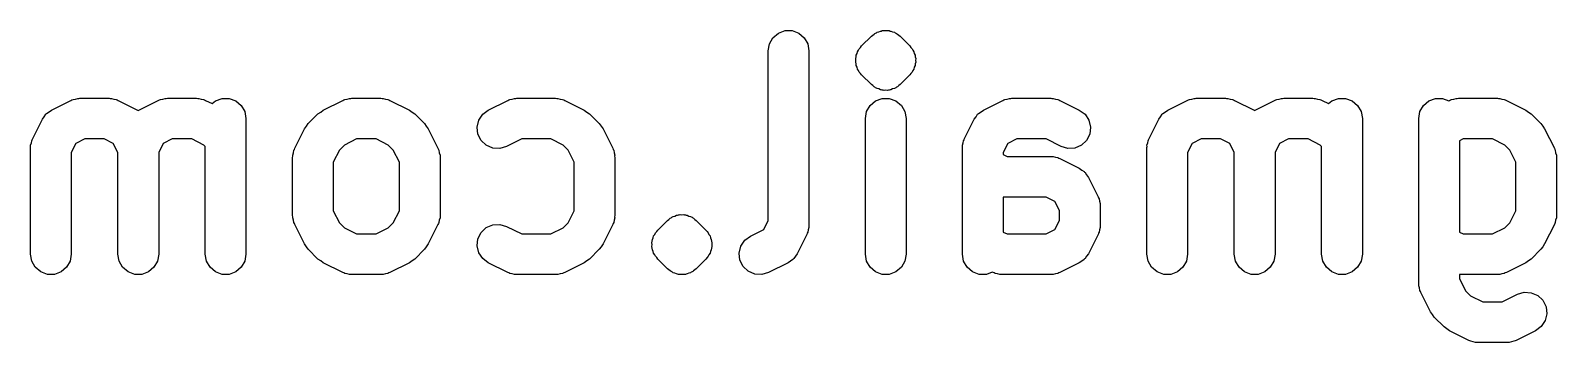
# Model space of a CAD drawing. Extents: x 120.3 to 208.4, y -129.6 to -54.3.
# Drawn here: x 156.16 to 167.38, y -105.15 to -102.85 of the extents above; entities that cross this region are included whole.
import ezdxf

# ---------------------------------------------------------------- set-up
doc = ezdxf.new("R2010")
doc.units = 0
doc.header["$MEASUREMENT"] = 0
doc.layers.add('BLACK', color=7, linetype='CONTINUOUS')

msp = doc.modelspace()

# ---------------------------------------------------------------- linework, layer by layer
at = {"layer": 'Black'}
for p, q in [((161.585, -103.001), (161.594, -102.95)), ((161.594, -102.95), (161.62, -102.905)), ((161.62, -102.905), (161.66, -102.871)), ((161.66, -102.871), (161.709, -102.853)), ((161.709, -102.853), (161.761, -102.853)), ((161.761, -102.853), (161.81, -102.871)), ((161.81, -102.871), (161.85, -102.905)), ((161.85, -102.905), (161.876, -102.95)), ((161.876, -102.95), (161.885, -103.001)), ((162.272, -102.966), (162.344, -102.895)), ((162.344, -102.895), (162.354, -102.887)), ((162.354, -102.887), (162.364, -102.878)), ((162.364, -102.878), (162.37, -102.875)), ((162.37, -102.875), (162.375, -102.871)), ((162.375, -102.871), (162.381, -102.869)), ((162.381, -102.869), (162.386, -102.865)), ((162.386, -102.865), (162.399, -102.862)), ((162.399, -102.862), (162.411, -102.856)), ((162.411, -102.856), (162.417, -102.856)), ((162.417, -102.856), (162.424, -102.853)), ((162.424, -102.853), (162.43, -102.853)), ((162.43, -102.853), (162.437, -102.852)), ((162.437, -102.852), (162.45, -102.853)), ((162.45, -102.853), (162.463, -102.852)), ((162.463, -102.852), (162.469, -102.853)), ((162.469, -102.853), (162.476, -102.853)), ((162.476, -102.853), (162.482, -102.856)), ((162.482, -102.856), (162.488, -102.856)), ((162.488, -102.856), (162.5, -102.862)), ((162.5, -102.862), (162.513, -102.865)), ((162.513, -102.865), (162.518, -102.869)), ((162.518, -102.869), (162.525, -102.871)), ((162.525, -102.871), (162.53, -102.875)), ((162.53, -102.875), (162.536, -102.878)), ((162.536, -102.878), (162.545, -102.887)), ((162.545, -102.887), (162.556, -102.895)), ((162.556, -102.895), (162.627, -102.966)), ((161.585, -104.251), (161.585, -103.001)), ((161.885, -103.001), (161.885, -104.287)), ((162.229, -103.059), (162.232, -103.047)), ((162.23, -103.072), (162.229, -103.059)), ((162.229, -103.086), (162.23, -103.072)), ((162.232, -103.047), (162.233, -103.034)), ((162.233, -103.034), (162.239, -103.022)), ((162.239, -103.022), (162.242, -103.009)), ((162.242, -103.009), (162.25, -102.998)), ((162.25, -102.998), (162.255, -102.986)), ((162.255, -102.986), (162.265, -102.977)), ((162.265, -102.977), (162.272, -102.966)), ((162.627, -102.966), (162.635, -102.977)), ((162.635, -102.977), (162.644, -102.986)), ((162.644, -102.986), (162.649, -102.998)), ((162.649, -102.998), (162.657, -103.009)), ((162.657, -103.009), (162.66, -103.022)), ((162.66, -103.022), (162.666, -103.034)), ((162.666, -103.034), (162.667, -103.047)), ((162.667, -103.047), (162.671, -103.059)), ((162.671, -103.059), (162.669, -103.072)), ((162.669, -103.072), (162.671, -103.086)), ((162.232, -103.098), (162.229, -103.086)), ((162.233, -103.111), (162.232, -103.098)), ((162.239, -103.123), (162.233, -103.111)), ((162.242, -103.136), (162.239, -103.123)), ((162.25, -103.147), (162.242, -103.136)), ((162.255, -103.159), (162.25, -103.147)), ((162.265, -103.168), (162.255, -103.159)), ((162.272, -103.179), (162.265, -103.168)), ((162.344, -103.25), (162.272, -103.179)), ((162.627, -103.179), (162.556, -103.25)), ((162.635, -103.168), (162.627, -103.179)), ((162.644, -103.159), (162.635, -103.168)), ((162.649, -103.147), (162.644, -103.159)), ((162.657, -103.136), (162.649, -103.147)), ((162.66, -103.123), (162.657, -103.136)), ((162.666, -103.111), (162.66, -103.123)), ((162.667, -103.098), (162.666, -103.111)), ((162.671, -103.086), (162.667, -103.098)), ((162.354, -103.258), (162.344, -103.25)), ((162.364, -103.267), (162.354, -103.258)), ((162.37, -103.27), (162.364, -103.267)), ((162.375, -103.274), (162.37, -103.27)), ((162.381, -103.276), (162.375, -103.274)), ((162.386, -103.28), (162.381, -103.276)), ((162.399, -103.283), (162.386, -103.28)), ((162.411, -103.289), (162.399, -103.283)), ((162.417, -103.289), (162.411, -103.289)), ((162.424, -103.292), (162.417, -103.289)), ((162.43, -103.292), (162.424, -103.292)), ((162.437, -103.293), (162.43, -103.292)), ((162.45, -103.292), (162.437, -103.293)), ((162.463, -103.293), (162.45, -103.292)), ((162.469, -103.292), (162.463, -103.293)), ((162.476, -103.292), (162.469, -103.292)), ((162.482, -103.289), (162.476, -103.292)), ((162.488, -103.289), (162.482, -103.289)), ((162.5, -103.283), (162.488, -103.289)), ((162.513, -103.28), (162.5, -103.283)), ((162.518, -103.276), (162.513, -103.28)), ((162.525, -103.274), (162.518, -103.276)), ((162.53, -103.27), (162.525, -103.274)), ((162.536, -103.267), (162.53, -103.27)), ((162.545, -103.258), (162.536, -103.267)), ((162.556, -103.25), (162.545, -103.258)), ((156.311, -103.438), (156.454, -103.367)), ((156.454, -103.367), (156.462, -103.364)), ((156.462, -103.364), (156.47, -103.36)), ((156.47, -103.36), (156.487, -103.357)), ((156.487, -103.357), (156.504, -103.352)), ((156.504, -103.352), (156.513, -103.353)), ((156.513, -103.353), (156.521, -103.351)), ((156.521, -103.351), (156.735, -103.351)), ((156.735, -103.351), (156.744, -103.353)), ((156.744, -103.353), (156.753, -103.352)), ((156.753, -103.352), (156.769, -103.357)), ((156.769, -103.357), (156.787, -103.36)), ((156.787, -103.36), (156.794, -103.364)), ((156.794, -103.364), (156.802, -103.367)), ((156.802, -103.367), (156.945, -103.438)), ((156.954, -103.438), (157.097, -103.367)), ((157.097, -103.367), (157.105, -103.364)), ((157.105, -103.364), (157.113, -103.36)), ((157.113, -103.36), (157.13, -103.357)), ((157.13, -103.357), (157.147, -103.352)), ((157.147, -103.352), (157.155, -103.353)), ((157.155, -103.353), (157.164, -103.351)), ((157.164, -103.351), (157.378, -103.351)), ((157.378, -103.351), (157.387, -103.353)), ((157.387, -103.353), (157.395, -103.352)), ((157.395, -103.352), (157.412, -103.357)), ((157.412, -103.357), (157.43, -103.36)), ((157.43, -103.36), (157.437, -103.364)), ((157.437, -103.364), (157.445, -103.367)), ((157.445, -103.367), (157.494, -103.391)), ((157.494, -103.391), (157.517, -103.371)), ((157.517, -103.371), (157.566, -103.353)), ((157.566, -103.353), (157.619, -103.353)), ((157.619, -103.353), (157.667, -103.371)), ((157.667, -103.371), (157.707, -103.405)), ((157.707, -103.405), (157.733, -103.45)), ((158.311, -103.438), (158.454, -103.367)), ((158.454, -103.367), (158.462, -103.364)), ((158.462, -103.364), (158.47, -103.36)), ((158.47, -103.36), (158.487, -103.357)), ((158.487, -103.357), (158.504, -103.352)), ((158.504, -103.352), (158.513, -103.353)), ((158.513, -103.353), (158.521, -103.351)), ((158.521, -103.351), (158.735, -103.351)), ((158.735, -103.351), (158.744, -103.353)), ((158.744, -103.353), (158.753, -103.352)), ((158.753, -103.352), (158.769, -103.357)), ((158.769, -103.357), (158.787, -103.36)), ((158.787, -103.36), (158.794, -103.364)), ((158.794, -103.364), (158.802, -103.367)), ((158.802, -103.367), (158.945, -103.438)), ((159.525, -103.438), (159.668, -103.367)), ((159.668, -103.367), (159.677, -103.364)), ((159.677, -103.364), (159.684, -103.36)), ((159.684, -103.36), (159.701, -103.357)), ((159.701, -103.357), (159.718, -103.352)), ((159.718, -103.352), (159.727, -103.353)), ((159.727, -103.353), (159.735, -103.351)), ((159.735, -103.351), (160.021, -103.351)), ((160.021, -103.351), (160.03, -103.353)), ((160.03, -103.353), (160.038, -103.352)), ((160.038, -103.352), (160.055, -103.357)), ((160.055, -103.357), (160.072, -103.36)), ((160.072, -103.36), (160.08, -103.364)), ((160.08, -103.364), (160.088, -103.367)), ((160.088, -103.367), (160.231, -103.438)), ((162.309, -103.45), (162.335, -103.405)), ((162.335, -103.405), (162.375, -103.371)), ((162.375, -103.371), (162.424, -103.353)), ((162.424, -103.353), (162.476, -103.353)), ((162.476, -103.353), (162.525, -103.371)), ((162.525, -103.371), (162.565, -103.405)), ((162.565, -103.405), (162.591, -103.45)), ((163.168, -103.438), (163.311, -103.367)), ((163.311, -103.367), (163.319, -103.364)), ((163.319, -103.364), (163.327, -103.36)), ((163.327, -103.36), (163.344, -103.357)), ((163.344, -103.357), (163.361, -103.352)), ((163.361, -103.352), (163.37, -103.353)), ((163.37, -103.353), (163.378, -103.351)), ((163.378, -103.351), (163.664, -103.351)), ((163.664, -103.351), (163.672, -103.353)), ((163.672, -103.353), (163.681, -103.352)), ((163.681, -103.352), (163.698, -103.357)), ((163.698, -103.357), (163.715, -103.36)), ((163.715, -103.36), (163.723, -103.364)), ((163.723, -103.364), (163.731, -103.367)), ((163.731, -103.367), (163.874, -103.438)), ((164.525, -103.438), (164.668, -103.367)), ((164.668, -103.367), (164.677, -103.364)), ((164.677, -103.364), (164.684, -103.36)), ((164.684, -103.36), (164.701, -103.357)), ((164.701, -103.357), (164.718, -103.352)), ((164.718, -103.352), (164.727, -103.353)), ((164.727, -103.353), (164.735, -103.351)), ((164.735, -103.351), (164.95, -103.351)), ((164.95, -103.351), (164.958, -103.353)), ((164.958, -103.353), (164.967, -103.352)), ((164.967, -103.352), (164.984, -103.357)), ((164.984, -103.357), (165.001, -103.36)), ((165.001, -103.36), (165.008, -103.364)), ((165.008, -103.364), (165.017, -103.367)), ((165.017, -103.367), (165.16, -103.438)), ((165.168, -103.438), (165.311, -103.367)), ((165.311, -103.367), (165.319, -103.364)), ((165.319, -103.364), (165.327, -103.36)), ((165.327, -103.36), (165.344, -103.357)), ((165.344, -103.357), (165.361, -103.352)), ((165.361, -103.352), (165.37, -103.353)), ((165.37, -103.353), (165.378, -103.351)), ((165.378, -103.351), (165.592, -103.351)), ((165.592, -103.351), (165.601, -103.353)), ((165.601, -103.353), (165.61, -103.352)), ((165.61, -103.352), (165.626, -103.357)), ((165.626, -103.357), (165.644, -103.36)), ((165.644, -103.36), (165.651, -103.364)), ((165.651, -103.364), (165.66, -103.367)), ((165.66, -103.367), (165.708, -103.391)), ((165.708, -103.391), (165.732, -103.371)), ((165.732, -103.371), (165.781, -103.353)), ((165.781, -103.353), (165.833, -103.353)), ((165.833, -103.353), (165.882, -103.371)), ((165.882, -103.371), (165.922, -103.405)), ((165.922, -103.405), (165.948, -103.45)), ((166.38, -103.45), (166.406, -103.405)), ((166.406, -103.405), (166.446, -103.371)), ((166.446, -103.371), (166.495, -103.353)), ((166.495, -103.353), (166.547, -103.353)), ((166.547, -103.353), (166.592, -103.37)), ((166.592, -103.37), (166.597, -103.367)), ((166.597, -103.367), (166.605, -103.364)), ((166.605, -103.364), (166.613, -103.36)), ((166.613, -103.36), (166.63, -103.357)), ((166.63, -103.357), (166.647, -103.352)), ((166.647, -103.352), (166.655, -103.353)), ((166.655, -103.353), (166.664, -103.351)), ((166.664, -103.351), (166.95, -103.351)), ((166.95, -103.351), (166.958, -103.353)), ((166.958, -103.353), (166.967, -103.352)), ((166.967, -103.352), (166.984, -103.357)), ((166.984, -103.357), (167.001, -103.36)), ((167.001, -103.36), (167.008, -103.364)), ((167.008, -103.364), (167.017, -103.367)), ((167.017, -103.367), (167.16, -103.438)), ((156.173, -103.648), (156.244, -103.505)), ((156.244, -103.505), (156.257, -103.488)), ((156.257, -103.488), (156.269, -103.469)), ((156.269, -103.469), (156.273, -103.467)), ((156.273, -103.467), (156.275, -103.464)), ((156.275, -103.464), (156.293, -103.451)), ((156.293, -103.451), (156.311, -103.438)), ((156.945, -103.438), (156.95, -103.442)), ((156.95, -103.442), (156.954, -103.438)), ((157.733, -103.45), (157.742, -103.501)), ((157.742, -103.501), (157.742, -104.501)), ((158.201, -103.538), (158.272, -103.466)), ((158.272, -103.466), (158.292, -103.453)), ((158.292, -103.453), (158.311, -103.438)), ((158.945, -103.438), (158.965, -103.453)), ((158.965, -103.453), (158.984, -103.466)), ((158.984, -103.466), (159.056, -103.538)), ((159.443, -103.564), (159.455, -103.513)), ((159.455, -103.513), (159.484, -103.469)), ((159.484, -103.469), (159.525, -103.438)), ((160.231, -103.438), (160.25, -103.453)), ((160.25, -103.453), (160.27, -103.466)), ((160.27, -103.466), (160.341, -103.538)), ((162.3, -103.501), (162.309, -103.45)), ((162.3, -104.501), (162.3, -103.501)), ((162.591, -103.45), (162.6, -103.501)), ((162.6, -103.501), (162.6, -104.501)), ((163.03, -103.648), (163.101, -103.505)), ((163.101, -103.505), (163.114, -103.488)), ((163.114, -103.488), (163.126, -103.469)), ((163.126, -103.469), (163.13, -103.467)), ((163.13, -103.467), (163.132, -103.464)), ((163.132, -103.464), (163.151, -103.451)), ((163.151, -103.451), (163.168, -103.438)), ((163.874, -103.438), (163.916, -103.469)), ((163.916, -103.469), (163.944, -103.513)), ((163.944, -103.513), (163.957, -103.564)), ((164.387, -103.648), (164.458, -103.505)), ((164.458, -103.505), (164.471, -103.488)), ((164.471, -103.488), (164.484, -103.469)), ((164.484, -103.469), (164.487, -103.467)), ((164.487, -103.467), (164.489, -103.464)), ((164.489, -103.464), (164.508, -103.451)), ((164.508, -103.451), (164.525, -103.438)), ((165.16, -103.438), (165.164, -103.442)), ((165.164, -103.442), (165.168, -103.438)), ((165.948, -103.45), (165.957, -103.501)), ((165.957, -103.501), (165.957, -104.501)), ((166.371, -103.501), (166.38, -103.45)), ((166.371, -104.715), (166.371, -103.501)), ((167.16, -103.438), (167.179, -103.453)), ((167.179, -103.453), (167.199, -103.466)), ((167.199, -103.466), (167.27, -103.538)), ((158.101, -103.72), (158.173, -103.577)), ((158.173, -103.577), (158.187, -103.558)), ((158.187, -103.558), (158.201, -103.538)), ((159.056, -103.538), (159.069, -103.558)), ((159.069, -103.558), (159.084, -103.577)), ((159.084, -103.577), (159.155, -103.72)), ((159.449, -103.615), (159.443, -103.564)), ((159.472, -103.662), (159.449, -103.615)), ((160.341, -103.538), (160.355, -103.558)), ((160.355, -103.558), (160.37, -103.577)), ((160.37, -103.577), (160.441, -103.72)), ((163.951, -103.615), (163.927, -103.662)), ((163.957, -103.564), (163.951, -103.615)), ((167.27, -103.538), (167.284, -103.558)), ((167.284, -103.558), (167.298, -103.577)), ((167.298, -103.577), (167.37, -103.72)), ((156.157, -103.715), (156.158, -103.707)), ((156.157, -104.501), (156.157, -103.715)), ((156.158, -103.698), (156.163, -103.681)), ((156.158, -103.707), (156.158, -103.698)), ((156.163, -103.681), (156.166, -103.664)), ((156.166, -103.664), (156.17, -103.657)), ((156.17, -103.657), (156.173, -103.648)), ((156.49, -103.684), (156.457, -103.751)), ((156.556, -103.651), (156.49, -103.684)), ((156.7, -103.651), (156.556, -103.651)), ((156.766, -103.684), (156.7, -103.651)), ((156.8, -103.751), (156.766, -103.684)), ((157.133, -103.684), (157.1, -103.751)), ((157.199, -103.651), (157.133, -103.684)), ((157.343, -103.651), (157.199, -103.651)), ((157.432, -103.696), (157.343, -103.651)), ((157.442, -103.706), (157.432, -103.696)), ((157.442, -104.501), (157.442, -103.706)), ((158.091, -103.753), (158.094, -103.735)), ((158.094, -103.735), (158.099, -103.728)), ((158.099, -103.728), (158.101, -103.72)), ((158.43, -103.733), (158.385, -103.822)), ((158.467, -103.696), (158.43, -103.733)), ((158.556, -103.651), (158.467, -103.696)), ((158.7, -103.651), (158.556, -103.651)), ((158.789, -103.696), (158.7, -103.651)), ((158.826, -103.733), (158.789, -103.696)), ((158.871, -103.822), (158.826, -103.733)), ((159.155, -103.72), (159.158, -103.728)), ((159.158, -103.728), (159.162, -103.735)), ((159.162, -103.735), (159.165, -103.753)), ((159.51, -103.698), (159.472, -103.662)), ((159.558, -103.718), (159.51, -103.698)), ((159.61, -103.722), (159.558, -103.718)), ((159.66, -103.707), (159.61, -103.722)), ((159.771, -103.651), (159.66, -103.707)), ((159.986, -103.651), (159.771, -103.651)), ((160.075, -103.696), (159.986, -103.651)), ((160.112, -103.733), (160.075, -103.696)), ((160.157, -103.822), (160.112, -103.733)), ((160.441, -103.72), (160.443, -103.728)), ((160.443, -103.728), (160.448, -103.735)), ((160.448, -103.735), (160.451, -103.753)), ((163.014, -103.715), (163.015, -103.707)), ((163.014, -104.501), (163.014, -103.715)), ((163.015, -103.698), (163.02, -103.681)), ((163.015, -103.707), (163.015, -103.698)), ((163.02, -103.681), (163.023, -103.664)), ((163.023, -103.664), (163.027, -103.657)), ((163.027, -103.657), (163.03, -103.648)), ((163.347, -103.684), (163.314, -103.751)), ((163.414, -103.651), (163.347, -103.684)), ((163.629, -103.651), (163.414, -103.651)), ((163.74, -103.707), (163.629, -103.651)), ((163.79, -103.722), (163.74, -103.707)), ((163.842, -103.718), (163.79, -103.722)), ((163.889, -103.698), (163.842, -103.718)), ((163.927, -103.662), (163.889, -103.698)), ((164.371, -103.715), (164.373, -103.707)), ((164.371, -104.501), (164.371, -103.715)), ((164.372, -103.698), (164.377, -103.681)), ((164.373, -103.707), (164.372, -103.698)), ((164.377, -103.681), (164.38, -103.664)), ((164.38, -103.664), (164.384, -103.657)), ((164.384, -103.657), (164.387, -103.648)), ((164.704, -103.684), (164.671, -103.751)), ((164.771, -103.651), (164.704, -103.684)), ((164.914, -103.651), (164.771, -103.651)), ((164.981, -103.684), (164.914, -103.651)), ((165.014, -103.751), (164.981, -103.684)), ((165.347, -103.684), (165.314, -103.751)), ((165.414, -103.651), (165.347, -103.684)), ((165.557, -103.651), (165.414, -103.651)), ((165.647, -103.696), (165.557, -103.651)), ((165.657, -103.706), (165.647, -103.696)), ((165.657, -104.501), (165.657, -103.706)), ((166.699, -103.651), (166.671, -103.665)), ((166.671, -103.665), (166.671, -104.337)), ((166.914, -103.651), (166.699, -103.651)), ((167.004, -103.696), (166.914, -103.651)), ((167.041, -103.733), (167.004, -103.696)), ((167.085, -103.822), (167.041, -103.733)), ((167.37, -103.72), (167.372, -103.728)), ((167.372, -103.728), (167.376, -103.735)), ((167.376, -103.735), (167.379, -103.753)), ((156.457, -103.751), (156.457, -104.501)), ((156.8, -104.501), (156.8, -103.751)), ((157.1, -103.751), (157.1, -104.501)), ((158.085, -103.787), (158.087, -103.778)), ((158.085, -104.215), (158.085, -103.787)), ((158.086, -103.77), (158.091, -103.753)), ((158.087, -103.778), (158.086, -103.77)), ((158.385, -103.822), (158.385, -104.18)), ((158.871, -104.18), (158.871, -103.822)), ((159.165, -103.753), (159.17, -103.77)), ((159.17, -103.77), (159.17, -103.778)), ((159.17, -103.778), (159.171, -103.787)), ((159.171, -103.787), (159.171, -104.215)), ((160.157, -104.18), (160.157, -103.822)), ((160.451, -103.753), (160.456, -103.77)), ((160.456, -103.77), (160.455, -103.778)), ((160.455, -103.778), (160.457, -103.787)), ((160.457, -103.787), (160.457, -104.215)), ((163.314, -103.751), (163.314, -103.766)), ((163.314, -103.766), (163.342, -103.78)), ((163.342, -103.78), (163.664, -103.78)), ((163.664, -103.78), (163.672, -103.781)), ((163.672, -103.781), (163.681, -103.781)), ((163.681, -103.781), (163.698, -103.786)), ((163.698, -103.786), (163.715, -103.789)), ((163.715, -103.789), (163.723, -103.793)), ((163.723, -103.793), (163.731, -103.795)), ((163.731, -103.795), (163.874, -103.867)), ((164.671, -103.751), (164.671, -104.501)), ((165.014, -104.501), (165.014, -103.751)), ((165.314, -103.751), (165.314, -104.501)), ((167.085, -104.18), (167.085, -103.822)), ((167.379, -103.753), (167.384, -103.77)), ((167.384, -103.77), (167.384, -103.778)), ((167.384, -103.778), (167.385, -103.787)), ((167.385, -103.787), (167.385, -104.215)), ((163.874, -103.867), (163.892, -103.88)), ((163.892, -103.88), (163.91, -103.892)), ((163.91, -103.892), (163.912, -103.895)), ((163.912, -103.895), (163.916, -103.898)), ((163.916, -103.898), (163.928, -103.916)), ((163.928, -103.916), (163.941, -103.934)), ((163.941, -103.934), (164.012, -104.077)), ((163.314, -104.08), (163.314, -104.337)), ((163.629, -104.08), (163.314, -104.08)), ((163.695, -104.113), (163.629, -104.08)), ((164.012, -104.077), (164.015, -104.085)), ((158.385, -104.18), (158.43, -104.269)), ((158.826, -104.269), (158.871, -104.18)), ((160.112, -104.269), (160.157, -104.18)), ((163.728, -104.179), (163.695, -104.113)), ((163.728, -104.251), (163.728, -104.179)), ((164.015, -104.085), (164.019, -104.093)), ((164.019, -104.093), (164.022, -104.11)), ((164.022, -104.11), (164.027, -104.127)), ((164.027, -104.127), (164.027, -104.135)), ((164.027, -104.135), (164.028, -104.144)), ((164.028, -104.144), (164.028, -104.287)), ((167.041, -104.269), (167.085, -104.18)), ((158.087, -104.224), (158.085, -104.215)), ((158.086, -104.233), (158.087, -104.224)), ((158.091, -104.249), (158.086, -104.233)), ((158.094, -104.267), (158.091, -104.249)), ((158.099, -104.274), (158.094, -104.267)), ((158.101, -104.282), (158.099, -104.274)), ((158.173, -104.425), (158.101, -104.282)), ((158.43, -104.269), (158.467, -104.306)), ((158.467, -104.306), (158.556, -104.351)), ((158.7, -104.351), (158.789, -104.306)), ((158.789, -104.306), (158.826, -104.269)), ((159.155, -104.282), (159.084, -104.425)), ((159.158, -104.274), (159.155, -104.282)), ((159.162, -104.267), (159.158, -104.274)), ((159.165, -104.249), (159.162, -104.267)), ((159.17, -104.233), (159.165, -104.249)), ((159.171, -104.215), (159.17, -104.224)), ((159.17, -104.224), (159.17, -104.233)), ((159.472, -104.34), (159.51, -104.304)), ((159.51, -104.304), (159.558, -104.284)), ((159.558, -104.284), (159.61, -104.281)), ((159.61, -104.281), (159.66, -104.295)), ((159.66, -104.295), (159.771, -104.351)), ((159.986, -104.351), (160.075, -104.306)), ((160.075, -104.306), (160.112, -104.269)), ((160.441, -104.282), (160.37, -104.425)), ((160.443, -104.274), (160.441, -104.282)), ((160.448, -104.267), (160.443, -104.274)), ((160.451, -104.249), (160.448, -104.267)), ((160.456, -104.233), (160.451, -104.249)), ((160.457, -104.215), (160.455, -104.224)), ((160.455, -104.224), (160.456, -104.233)), ((160.772, -104.324), (160.844, -104.252)), ((160.844, -104.252), (160.854, -104.245)), ((160.854, -104.245), (160.864, -104.235)), ((160.864, -104.235), (160.87, -104.233)), ((160.87, -104.233), (160.875, -104.228)), ((160.875, -104.228), (160.881, -104.226)), ((160.881, -104.226), (160.886, -104.222)), ((160.886, -104.222), (160.899, -104.219)), ((160.899, -104.219), (160.911, -104.213)), ((160.911, -104.213), (160.917, -104.213)), ((160.917, -104.213), (160.924, -104.21)), ((160.924, -104.21), (160.93, -104.21)), ((160.93, -104.21), (160.937, -104.209)), ((160.937, -104.209), (160.95, -104.21)), ((160.95, -104.21), (160.963, -104.209)), ((160.963, -104.209), (160.969, -104.21)), ((160.969, -104.21), (160.976, -104.21)), ((160.976, -104.21), (160.982, -104.213)), ((160.982, -104.213), (160.988, -104.213)), ((160.988, -104.213), (161, -104.219)), ((161, -104.219), (161.013, -104.222)), ((161.013, -104.222), (161.018, -104.226)), ((161.018, -104.226), (161.025, -104.228)), ((161.025, -104.228), (161.03, -104.233)), ((161.03, -104.233), (161.036, -104.235)), ((161.036, -104.235), (161.045, -104.245)), ((161.045, -104.245), (161.056, -104.252)), ((161.056, -104.252), (161.127, -104.324)), ((161.552, -104.318), (161.585, -104.251)), ((161.884, -104.304), (161.879, -104.321)), ((161.885, -104.287), (161.884, -104.295)), ((161.884, -104.295), (161.884, -104.304)), ((163.695, -104.318), (163.728, -104.251)), ((164.027, -104.304), (164.022, -104.321)), ((164.028, -104.287), (164.027, -104.295)), ((164.027, -104.295), (164.027, -104.304)), ((166.914, -104.351), (167.004, -104.306)), ((167.004, -104.306), (167.041, -104.269)), ((167.37, -104.282), (167.298, -104.425)), ((167.372, -104.274), (167.37, -104.282)), ((167.376, -104.267), (167.372, -104.274)), ((167.379, -104.249), (167.376, -104.267)), ((167.384, -104.233), (167.379, -104.249)), ((167.385, -104.215), (167.384, -104.224)), ((167.384, -104.224), (167.384, -104.233)), ((158.556, -104.351), (158.7, -104.351)), ((159.443, -104.439), (159.449, -104.387)), ((159.449, -104.387), (159.472, -104.34)), ((159.771, -104.351), (159.986, -104.351)), ((160.729, -104.417), (160.732, -104.404)), ((160.73, -104.43), (160.729, -104.417)), ((160.732, -104.404), (160.733, -104.391)), ((160.733, -104.391), (160.739, -104.379)), ((160.739, -104.379), (160.742, -104.366)), ((160.742, -104.366), (160.75, -104.356)), ((160.75, -104.356), (160.755, -104.344)), ((160.755, -104.344), (160.765, -104.334)), ((160.765, -104.334), (160.772, -104.324)), ((161.127, -104.324), (161.135, -104.334)), ((161.135, -104.334), (161.144, -104.344)), ((161.144, -104.344), (161.149, -104.355)), ((161.149, -104.355), (161.157, -104.366)), ((161.157, -104.366), (161.16, -104.379)), ((161.16, -104.379), (161.166, -104.391)), ((161.166, -104.391), (161.167, -104.404)), ((161.167, -104.404), (161.171, -104.417)), ((161.171, -104.417), (161.169, -104.43)), ((161.383, -104.441), (161.412, -104.398)), ((161.412, -104.398), (161.454, -104.367)), ((161.454, -104.367), (161.552, -104.318)), ((161.87, -104.354), (161.798, -104.497)), ((161.872, -104.346), (161.87, -104.354)), ((161.876, -104.338), (161.872, -104.346)), ((161.879, -104.321), (161.876, -104.338)), ((163.314, -104.337), (163.342, -104.351)), ((163.342, -104.351), (163.629, -104.351)), ((163.629, -104.351), (163.695, -104.318)), ((164.012, -104.354), (163.941, -104.497)), ((164.015, -104.346), (164.012, -104.354)), ((164.019, -104.338), (164.015, -104.346)), ((164.022, -104.321), (164.019, -104.338)), ((166.671, -104.337), (166.699, -104.351)), ((166.699, -104.351), (166.914, -104.351)), ((156.166, -104.552), (156.157, -104.501)), ((156.457, -104.501), (156.448, -104.552)), ((156.809, -104.552), (156.8, -104.501)), ((157.1, -104.501), (157.091, -104.552)), ((157.452, -104.552), (157.442, -104.501)), ((157.742, -104.501), (157.733, -104.552)), ((158.187, -104.445), (158.173, -104.425)), ((158.201, -104.464), (158.187, -104.445)), ((158.272, -104.536), (158.201, -104.464)), ((159.056, -104.464), (158.984, -104.536)), ((159.069, -104.445), (159.056, -104.464)), ((159.084, -104.425), (159.069, -104.445)), ((159.455, -104.489), (159.443, -104.439)), ((159.484, -104.533), (159.455, -104.489)), ((160.341, -104.464), (160.27, -104.536)), ((160.355, -104.445), (160.341, -104.464)), ((160.37, -104.425), (160.355, -104.445)), ((160.729, -104.443), (160.73, -104.43)), ((160.732, -104.455), (160.729, -104.443)), ((160.733, -104.468), (160.732, -104.455)), ((160.739, -104.48), (160.733, -104.468)), ((160.742, -104.493), (160.739, -104.48)), ((160.75, -104.504), (160.742, -104.493)), ((160.755, -104.516), (160.75, -104.504)), ((160.765, -104.525), (160.755, -104.516)), ((160.772, -104.536), (160.765, -104.525)), ((161.135, -104.525), (161.127, -104.536)), ((161.144, -104.516), (161.135, -104.525)), ((161.149, -104.504), (161.144, -104.516)), ((161.157, -104.493), (161.149, -104.504)), ((161.16, -104.48), (161.157, -104.493)), ((161.166, -104.468), (161.16, -104.48)), ((161.167, -104.455), (161.166, -104.468)), ((161.171, -104.443), (161.167, -104.455)), ((161.169, -104.43), (161.171, -104.443)), ((161.371, -104.492), (161.383, -104.441)), ((161.377, -104.544), (161.371, -104.492)), ((161.785, -104.514), (161.773, -104.533)), ((161.798, -104.497), (161.785, -104.514)), ((162.309, -104.552), (162.3, -104.501)), ((162.6, -104.501), (162.591, -104.552)), ((163.023, -104.552), (163.014, -104.501)), ((163.928, -104.514), (163.916, -104.533)), ((163.941, -104.497), (163.928, -104.514)), ((164.38, -104.552), (164.371, -104.501)), ((164.671, -104.501), (164.662, -104.552)), ((165.023, -104.552), (165.014, -104.501)), ((165.314, -104.501), (165.305, -104.552)), ((165.666, -104.552), (165.657, -104.501)), ((165.957, -104.501), (165.948, -104.552)), ((167.27, -104.464), (167.199, -104.536)), ((167.284, -104.445), (167.27, -104.464)), ((167.298, -104.425), (167.284, -104.445)), ((156.192, -104.597), (156.166, -104.552)), ((156.232, -104.631), (156.192, -104.597)), ((156.281, -104.649), (156.232, -104.631)), ((156.382, -104.631), (156.333, -104.649)), ((156.422, -104.597), (156.382, -104.631)), ((156.448, -104.552), (156.422, -104.597)), ((156.835, -104.597), (156.809, -104.552)), ((156.875, -104.631), (156.835, -104.597)), ((156.924, -104.649), (156.875, -104.631)), ((157.025, -104.631), (156.976, -104.649)), ((157.065, -104.597), (157.025, -104.631)), ((157.091, -104.552), (157.065, -104.597)), ((157.478, -104.597), (157.452, -104.552)), ((157.517, -104.631), (157.478, -104.597)), ((157.566, -104.649), (157.517, -104.631)), ((157.667, -104.631), (157.619, -104.649)), ((157.707, -104.597), (157.667, -104.631)), ((157.733, -104.552), (157.707, -104.597)), ((158.292, -104.549), (158.272, -104.536)), ((158.311, -104.564), (158.292, -104.549)), ((158.454, -104.635), (158.311, -104.564)), ((158.462, -104.638), (158.454, -104.635)), ((158.47, -104.642), (158.462, -104.638)), ((158.487, -104.645), (158.47, -104.642)), ((158.787, -104.642), (158.769, -104.645)), ((158.794, -104.638), (158.787, -104.642)), ((158.802, -104.635), (158.794, -104.638)), ((158.945, -104.564), (158.802, -104.635)), ((158.965, -104.549), (158.945, -104.564)), ((158.984, -104.536), (158.965, -104.549)), ((159.525, -104.564), (159.484, -104.533)), ((159.668, -104.635), (159.525, -104.564)), ((159.677, -104.638), (159.668, -104.635)), ((159.684, -104.642), (159.677, -104.638)), ((159.701, -104.645), (159.684, -104.642)), ((160.072, -104.642), (160.055, -104.645)), ((160.08, -104.638), (160.072, -104.642)), ((160.088, -104.635), (160.08, -104.638)), ((160.231, -104.564), (160.088, -104.635)), ((160.25, -104.549), (160.231, -104.564)), ((160.27, -104.536), (160.25, -104.549)), ((160.844, -104.607), (160.772, -104.536)), ((160.854, -104.615), (160.844, -104.607)), ((160.864, -104.624), (160.854, -104.615)), ((160.87, -104.627), (160.864, -104.624)), ((160.875, -104.631), (160.87, -104.627)), ((160.881, -104.633), (160.875, -104.631)), ((160.886, -104.637), (160.881, -104.633)), ((160.899, -104.64), (160.886, -104.637)), ((160.911, -104.646), (160.899, -104.64)), ((161, -104.64), (160.988, -104.646)), ((161.013, -104.637), (161, -104.64)), ((161.018, -104.633), (161.013, -104.637)), ((161.025, -104.631), (161.018, -104.633)), ((161.03, -104.627), (161.025, -104.631)), ((161.036, -104.624), (161.03, -104.627)), ((161.045, -104.615), (161.036, -104.624)), ((161.056, -104.607), (161.045, -104.615)), ((161.127, -104.536), (161.056, -104.607)), ((161.401, -104.59), (161.377, -104.544)), ((161.438, -104.626), (161.401, -104.59)), ((161.486, -104.647), (161.438, -104.626)), ((161.588, -104.635), (161.538, -104.65)), ((161.731, -104.564), (161.588, -104.635)), ((161.749, -104.551), (161.731, -104.564)), ((161.767, -104.539), (161.749, -104.551)), ((161.77, -104.535), (161.767, -104.539)), ((161.773, -104.533), (161.77, -104.535)), ((162.335, -104.597), (162.309, -104.552)), ((162.375, -104.631), (162.335, -104.597)), ((162.424, -104.649), (162.375, -104.631)), ((162.525, -104.631), (162.476, -104.649)), ((162.565, -104.597), (162.525, -104.631)), ((162.591, -104.552), (162.565, -104.597)), ((163.049, -104.597), (163.023, -104.552)), ((163.089, -104.631), (163.049, -104.597)), ((163.138, -104.649), (163.089, -104.631)), ((163.234, -104.633), (163.19, -104.649)), ((163.24, -104.635), (163.234, -104.633)), ((163.248, -104.638), (163.24, -104.635)), ((163.255, -104.642), (163.248, -104.638)), ((163.273, -104.645), (163.255, -104.642)), ((163.715, -104.642), (163.698, -104.645)), ((163.723, -104.638), (163.715, -104.642)), ((163.731, -104.635), (163.723, -104.638)), ((163.874, -104.564), (163.731, -104.635)), ((163.892, -104.551), (163.874, -104.564)), ((163.91, -104.539), (163.892, -104.551)), ((163.912, -104.535), (163.91, -104.539)), ((163.916, -104.533), (163.912, -104.535)), ((164.406, -104.597), (164.38, -104.552)), ((164.446, -104.631), (164.406, -104.597)), ((164.495, -104.649), (164.446, -104.631)), ((164.596, -104.631), (164.547, -104.649)), ((164.636, -104.597), (164.596, -104.631)), ((164.662, -104.552), (164.636, -104.597)), ((165.049, -104.597), (165.023, -104.552)), ((165.089, -104.631), (165.049, -104.597)), ((165.138, -104.649), (165.089, -104.631)), ((165.239, -104.631), (165.19, -104.649)), ((165.279, -104.597), (165.239, -104.631)), ((165.305, -104.552), (165.279, -104.597)), ((165.692, -104.597), (165.666, -104.552)), ((165.732, -104.631), (165.692, -104.597)), ((165.781, -104.649), (165.732, -104.631)), ((165.882, -104.631), (165.833, -104.649)), ((165.922, -104.597), (165.882, -104.631)), ((165.948, -104.552), (165.922, -104.597)), ((167.001, -104.642), (166.984, -104.645)), ((167.008, -104.638), (167.001, -104.642)), ((167.017, -104.635), (167.008, -104.638)), ((167.16, -104.564), (167.017, -104.635)), ((167.179, -104.549), (167.16, -104.564)), ((167.199, -104.536), (167.179, -104.549)), ((156.333, -104.649), (156.281, -104.649)), ((156.976, -104.649), (156.924, -104.649)), ((157.619, -104.649), (157.566, -104.649)), ((158.504, -104.65), (158.487, -104.645)), ((158.513, -104.65), (158.504, -104.65)), ((158.521, -104.651), (158.513, -104.65)), ((158.735, -104.651), (158.521, -104.651)), ((158.744, -104.65), (158.735, -104.651)), ((158.753, -104.65), (158.744, -104.65)), ((158.769, -104.645), (158.753, -104.65)), ((159.718, -104.65), (159.701, -104.645)), ((159.727, -104.65), (159.718, -104.65)), ((159.735, -104.651), (159.727, -104.65)), ((160.021, -104.651), (159.735, -104.651)), ((160.03, -104.65), (160.021, -104.651)), ((160.038, -104.65), (160.03, -104.65)), ((160.055, -104.645), (160.038, -104.65)), ((160.917, -104.647), (160.911, -104.646)), ((160.924, -104.649), (160.917, -104.647)), ((160.93, -104.649), (160.924, -104.649)), ((160.937, -104.65), (160.93, -104.649)), ((160.95, -104.649), (160.937, -104.65)), ((160.963, -104.65), (160.95, -104.649)), ((160.969, -104.649), (160.963, -104.65)), ((160.976, -104.649), (160.969, -104.649)), ((160.982, -104.647), (160.976, -104.649)), ((160.988, -104.646), (160.982, -104.647)), ((161.538, -104.65), (161.486, -104.647)), ((162.476, -104.649), (162.424, -104.649)), ((163.19, -104.649), (163.138, -104.649)), ((163.29, -104.65), (163.273, -104.645)), ((163.298, -104.65), (163.29, -104.65)), ((163.307, -104.651), (163.298, -104.65)), ((163.664, -104.651), (163.307, -104.651)), ((163.672, -104.65), (163.664, -104.651)), ((163.681, -104.65), (163.672, -104.65)), ((163.698, -104.645), (163.681, -104.65)), ((164.547, -104.649), (164.495, -104.649)), ((165.19, -104.649), (165.138, -104.649)), ((165.833, -104.649), (165.781, -104.649)), ((166.373, -104.724), (166.371, -104.715)), ((166.372, -104.733), (166.373, -104.724)), ((166.377, -104.749), (166.372, -104.733)), ((166.38, -104.767), (166.377, -104.749)), ((166.95, -104.651), (166.671, -104.651)), ((166.671, -104.651), (166.671, -104.68)), ((166.671, -104.68), (166.716, -104.769)), ((166.958, -104.65), (166.95, -104.651)), ((166.967, -104.65), (166.958, -104.65)), ((166.984, -104.645), (166.967, -104.65)), ((166.384, -104.774), (166.38, -104.767)), ((166.387, -104.782), (166.384, -104.774)), ((166.458, -104.925), (166.387, -104.782)), ((166.716, -104.769), (166.753, -104.806)), ((166.753, -104.806), (166.842, -104.851)), ((166.842, -104.851), (166.986, -104.851)), ((166.986, -104.851), (167.097, -104.795)), ((167.097, -104.795), (167.147, -104.781)), ((167.147, -104.781), (167.199, -104.784)), ((167.199, -104.784), (167.247, -104.804)), ((167.247, -104.804), (167.284, -104.84)), ((167.284, -104.84), (167.308, -104.887)), ((166.473, -104.945), (166.458, -104.925)), ((166.486, -104.964), (166.473, -104.945)), ((166.558, -105.036), (166.486, -104.964)), ((167.314, -104.939), (167.302, -104.989)), ((167.308, -104.887), (167.314, -104.939)), ((166.578, -105.049), (166.558, -105.036)), ((166.597, -105.064), (166.578, -105.049)), ((166.74, -105.135), (166.597, -105.064)), ((167.231, -105.064), (167.088, -105.135)), ((167.273, -105.033), (167.231, -105.064)), ((167.302, -104.989), (167.273, -105.033)), ((166.748, -105.138), (166.74, -105.135)), ((166.755, -105.142), (166.748, -105.138)), ((166.773, -105.145), (166.755, -105.142)), ((166.79, -105.15), (166.773, -105.145)), ((166.798, -105.15), (166.79, -105.15)), ((166.807, -105.151), (166.798, -105.15)), ((167.021, -105.151), (166.807, -105.151)), ((167.03, -105.15), (167.021, -105.151)), ((167.038, -105.15), (167.03, -105.15)), ((167.055, -105.145), (167.038, -105.15)), ((167.072, -105.142), (167.055, -105.145)), ((167.08, -105.138), (167.072, -105.142)), ((167.088, -105.135), (167.08, -105.138))]:
    msp.add_line(p, q, dxfattribs=at)

doc.saveas('drawing.dxf')
